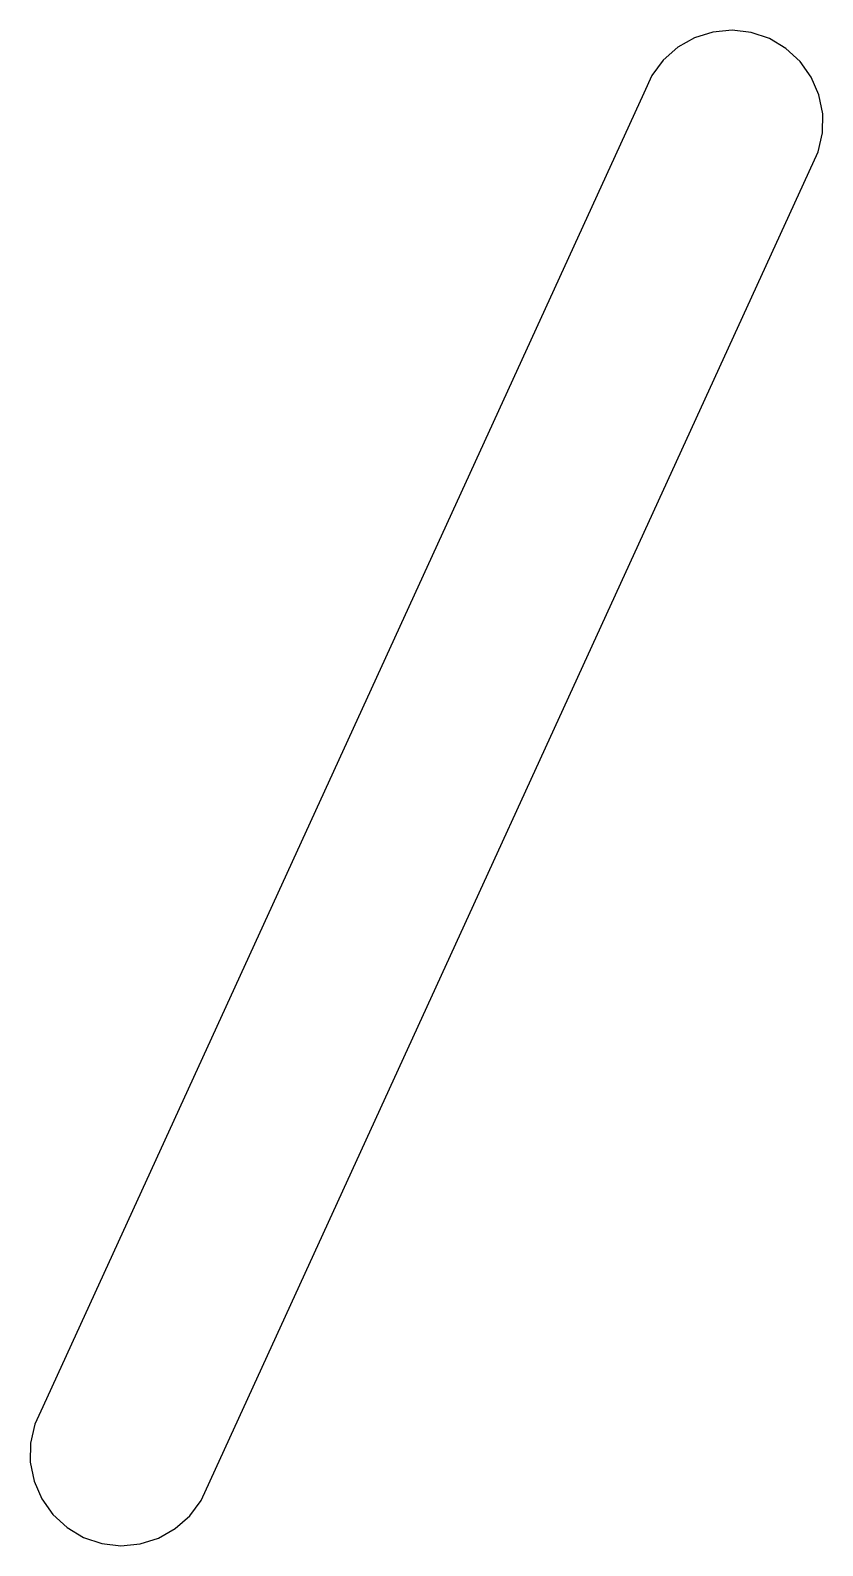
# Model space of a CAD drawing. Header units: metres. Extents: x -38.1 to 5, y -77.3 to 5.
import ezdxf

# ---------------------------------------------------------------- set-up
doc = ezdxf.new("R2010")
doc.units = ezdxf.units.M

msp = doc.modelspace()

# ---------------------------------------------------------------- linework, layer by layer
for p, q in [((0.051605, 4.99973), (-0.989014, 4.9012)), ((1.08998, 4.87975), (0.051605, 4.99973)), ((-1.98642, 4.58847), (-2.897, 4.0752)), ((-0.989014, 4.9012), (-1.98642, 4.58847)), ((2.08072, 4.54648), (1.08998, 4.87975)), ((2.98051, 4.01453), (2.08072, 4.54648)), ((-3.68098, 3.38382), (-4.30408, 2.54456)), ((-2.897, 4.0752), (-3.68098, 3.38382)), ((3.75005, 3.30711), (2.98051, 4.01453)), ((4.3557, 2.45515), (3.75005, 3.30711)), ((-4.30408, 2.54456), (-4.73907, 1.59409)), ((4.77097, 1.49591), (4.3557, 2.45515)), ((-4.73907, 1.59409), (-37.3903, -69.7506)), ((4.97774, 0.471283), (4.77097, 1.49591)), ((4.96693, -0.573944), (4.97774, 0.471283)), ((4.73907, -1.59409), (4.96693, -0.573944)), ((-28.7821, -74.8397), (4.73907, -1.59409)), ((-37.3903, -69.7506), (-37.8253, -70.701)), ((-37.8253, -70.701), (-38.0532, -71.7212)), ((-38.0532, -71.7212), (-38.064, -72.7664)), ((-38.064, -72.7664), (-37.8572, -73.791)), ((-37.8572, -73.791), (-37.4419, -74.7503)), ((-37.4419, -74.7503), (-36.8363, -75.6022)), ((-29.4052, -75.679), (-28.7821, -74.8397)), ((-36.8363, -75.6022), (-36.0668, -76.3097)), ((-30.1892, -76.3703), (-29.4052, -75.679)), ((-36.0668, -76.3097), (-35.1669, -76.8416)), ((-31.0998, -76.8836), (-30.1892, -76.3703)), ((-35.1669, -76.8416), (-34.1762, -77.1749)), ((-34.1762, -77.1749), (-33.1378, -77.2949)), ((-33.1378, -77.2949), (-32.0972, -77.1963)), ((-32.0972, -77.1963), (-31.0998, -76.8836))]:
    msp.add_line(p, q)

doc.saveas('drawing.dxf')
